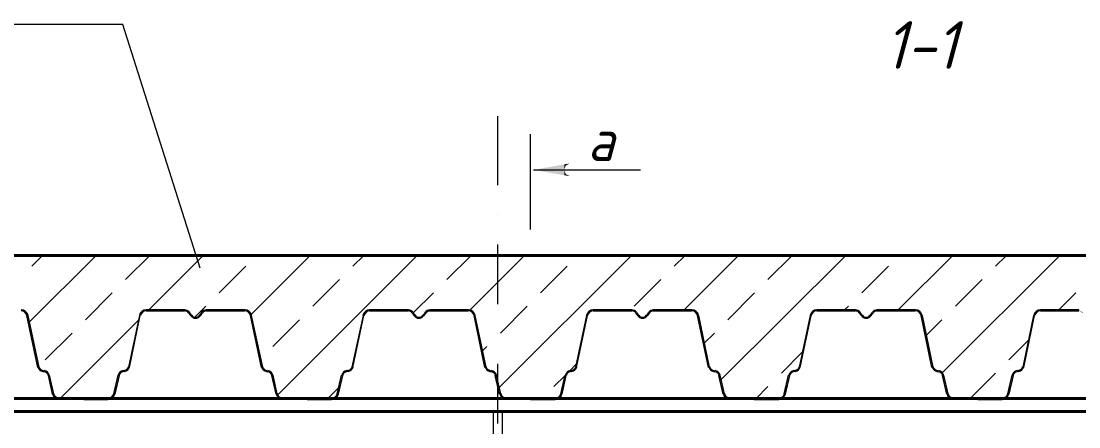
# Model space of a CAD drawing. Header units: millimetres. Extents: x 504091 to 2165846, y 135022 to 442887.
# Drawn here: x 891262 to 895695, y 272294 to 273996 of the extents above; entities that cross this region are included whole.
import ezdxf

# ---------------------------------------------------------------- set-up
doc = ezdxf.new("R2010")
doc.units = ezdxf.units.MM
for name, color, linetype in [('PDF _Геометрия', 7, 'Continuous'), ('PDF _Сплошная заливка', 7, 'Continuous'), ('PDF _Текст', 7, 'Continuous')]:
    doc.layers.add(name, color=color, linetype=linetype)
doc.styles.add('GOST 2.304_new', font='isocpeur.ttf', dxfattribs={"width": 0.9, "oblique": 15})

msp = doc.modelspace()

# ---------------------------------------------------------------- linework, layer by layer
at = {"layer": 'PDF _Геометрия', "lineweight": 5}
msp.add_lwpolyline([(891687.6805, 273982.3166), (889409.8962, 273982.3166)], dxfattribs=at)
at = {"layer": 'PDF _Геометрия', "lineweight": 9}
for points in [[(892012.4737, 272959.2708), (891687.6805, 273982.3165)], [(893259.8066, 273308.3971), (893259.8066, 273597.2197)], [(893397.3412, 273122.1964), (893397.3412, 273522.1047)], [(893410.0367, 273371.8746), (893858.6111, 273371.8746)], [(893259.8066, 273183.558), (893259.8066, 273183.558)], [(893259.8066, 272809.0407), (893259.8066, 273058.7189)], [(891295.178, 272732.8677), (891576.5949, 273013.2267)], [(891306.8155, 272967.7345), (891351.2498, 273013.2267)], [(891699.3181, 272911.6627), (891800.8821, 273013.2267)], [(891796.6502, 272784.7077), (892025.1692, 273013.2267)], [(892225.1234, 272764.6065), (892473.7436, 273013.2267)], [(892336.209, 272427.1178), (892922.3179, 273013.2267)], [(892652.5385, 272967.7345), (892698.0307, 273013.2267)], [(893046.099, 272911.6627), (893147.663, 273013.2267)], [(893142.3733, 272783.6497), (893371.9502, 273013.2267)], [(893265.0964, 272458.8565), (893820.5246, 273013.2267)], [(893999.3195, 272967.7345), (894044.8117, 273013.2267)], [(894040.5799, 272784.7077), (894269.0989, 273013.2267)], [(894195.0418, 272490.5953), (894718.7312, 273013.2267)], [(894391.8221, 272911.6627), (894493.3861, 273013.2267)], [(894937.7286, 272784.7077), (895167.3055, 273013.2267)], [(895122.8713, 272520.2181), (895615.8799, 273013.2267)], [(895346.1005, 272967.7345), (895391.5927, 273013.2267)], [(892091.8206, 272855.5909), (892203.9642, 272967.7345)], [(893438.6016, 272855.5909), (893550.7452, 272967.7345)], [(894785.3826, 272855.5909), (894897.5261, 272967.7345)], [(892484.3232, 272799.5191), (892596.4667, 272911.6627)], [(893831.1041, 272799.5191), (893943.2477, 272911.6627)], [(895177.8851, 272799.5191), (895290.0287, 272911.6627)], [(891531.1027, 272743.4473), (891643.2463, 272855.5909)], [(892905.3906, 272772.0122), (892990.0273, 272855.5909)], [(894223.6067, 272743.4473), (894335.7503, 272855.5909)], [(895611.648, 272784.7077), (895682.5312, 272855.5909)], [(891785.0127, 272780.4759), (891946.8803, 272780.4759), (891946.8803, 272784.7077), (891785.0127, 272784.7077)], [(891965.9236, 272774.1281), (891975.4452, 272761.4326)], [(891990.2566, 272754.0269), (892035.7488, 272799.5191)], [(892017.7635, 272774.1281), (892008.2419, 272761.4326)], [(892198.6744, 272784.7077), (892036.8068, 272784.7077), (892036.8068, 272780.4759), (892198.6744, 272780.4759)], [(892722.3638, 272780.4759), (892884.2314, 272780.4759), (892884.2314, 272784.7077), (892722.3638, 272784.7077)], [(892903.2747, 272774.1281), (892912.7963, 272761.4326)], [(892955.1146, 272774.1281), (892945.593, 272761.4326)], [(893136.0255, 272784.7077), (892974.1579, 272784.7077), (892974.1579, 272780.4759), (893136.0255, 272780.4759)], [(893270.3862, 272687.3755), (893382.5298, 272799.5191)], [(893659.7149, 272780.4759), (893821.5825, 272780.4759), (893821.5825, 272784.7077), (893659.7149, 272784.7077)], [(893840.6258, 272774.1281), (893850.1474, 272761.4326)], [(893891.4078, 272774.1281), (893882.9441, 272761.4326)], [(894072.3186, 272784.7077), (893911.509, 272784.7077), (893911.509, 272780.4759), (894072.3186, 272780.4759)], [(894597.066, 272780.4759), (894758.9336, 272780.4759), (894758.9336, 272784.7077), (894597.066, 272784.7077)], [(894713.4414, 272784.7077), (894729.3108, 272799.5191)], [(894777.9769, 272774.1281), (894787.4985, 272761.4326)], [(894828.7589, 272774.1281), (894819.2372, 272761.4326)], [(895009.6697, 272784.7077), (894848.8601, 272784.7077), (894848.8601, 272780.4759), (895009.6697, 272780.4759)], [(895534.4171, 272780.4759), (895695.2267, 272780.4759), (895695.2267, 272784.7077), (895534.4171, 272784.7077)], [(891289.8882, 272761.4326), (891335.3804, 272544.5512), (891331.1486, 272543.4932), (891285.6564, 272760.3747)], [(891425.3069, 272413.3643), (891753.2739, 272741.3314)], [(891757.5058, 272761.4326), (891712.0136, 272544.5512), (891715.1874, 272543.4932), (891760.6797, 272760.3747)], [(891962.7497, 272772.0122), (891972.2713, 272759.3167)], [(892020.9374, 272772.0122), (892011.4158, 272759.3167)], [(892226.1813, 272761.4326), (892272.7315, 272544.5512), (892268.4997, 272543.4932), (892223.0075, 272760.3747)], [(892316.1078, 272631.3037), (892428.2514, 272743.4473)], [(892694.8569, 272761.4326), (892648.3067, 272544.5512), (892652.5385, 272543.4932), (892698.0307, 272760.3747)], [(892900.1008, 272772.0122), (892909.6224, 272759.3167)], [(892958.2885, 272772.0122), (892948.7669, 272759.3167)], [(893163.5324, 272761.4326), (893209.0246, 272544.5512), (893205.8508, 272543.4932), (893160.3585, 272760.3747)], [(893631.15, 272761.4326), (893585.6578, 272544.5512), (893589.8896, 272543.4932), (893635.3818, 272760.3747)], [(893837.4519, 272772.0122), (893846.9735, 272759.3167)], [(893895.6396, 272772.0122), (893886.118, 272759.3167)], [(894100.8835, 272761.4326), (894146.3757, 272544.5512), (894143.2018, 272543.4932), (894096.6517, 272760.3747)], [(894568.5011, 272761.4326), (894523.0089, 272544.5512), (894527.2407, 272543.4932), (894572.7329, 272760.3747)], [(894774.803, 272772.0122), (894784.3246, 272759.3167)], [(894831.9327, 272772.0122), (894822.4111, 272759.3167)], [(895038.2346, 272761.4326), (895083.7268, 272544.5512), (895079.495, 272543.4932), (895034.0028, 272760.3747)], [(895056.2199, 272677.8539), (895121.8133, 272743.4473)], [(895505.8522, 272761.4326), (895460.36, 272544.5512), (895464.5918, 272543.4932), (895510.084, 272760.3747)], [(891362.8873, 272575.232), (891475.0309, 272687.3755)], [(894125.2166, 272645.0572), (894167.5349, 272687.3755)], [(893259.8066, 272684.2017), (893259.8066, 272684.2017)], [(895402.1723, 272575.232), (895483.6351, 272656.6947)], [(893195.2712, 272612.2605), (893214.3144, 272631.3037)], [(894448.9518, 272519.1602), (894535.7044, 272606.9707)], [(893259.8066, 272308.6265), (893259.8066, 272558.3046)], [(893560.2668, 272527.6238), (893588.8317, 272557.2467)], [(891352.3077, 272529.7397), (891358.6555, 272528.6818)], [(891352.3077, 272525.5079), (891357.5975, 272524.45)], [(891694.0283, 272529.7397), (891688.7385, 272528.6818)], [(891695.0862, 272525.5079), (891688.7385, 272524.45)], [(892289.6588, 272529.7397), (892296.0066, 272528.6818)], [(892289.6588, 272525.5079), (892294.9486, 272524.45)], [(892631.3794, 272529.7397), (892625.0316, 272528.6818)], [(892631.3794, 272525.5079), (892626.0896, 272524.45)], [(893225.952, 272525.5079), (893232.2997, 272524.45)], [(893227.0099, 272529.7397), (893232.2997, 272528.6818)], [(893494.6734, 272463.0884), (893542.2815, 272509.6385)], [(893568.7305, 272529.7397), (893562.3827, 272528.6818)], [(893568.7305, 272525.5079), (893563.4407, 272524.45)], [(894163.3031, 272525.5079), (894169.6508, 272524.45)], [(894164.361, 272529.7397), (894169.6508, 272528.6818)], [(894506.0816, 272529.7397), (894499.7338, 272528.6818)], [(894506.0816, 272525.5079), (894499.7338, 272524.45)], [(895100.6542, 272525.5079), (895107.0019, 272524.45)], [(895101.7121, 272529.7397), (895107.0019, 272528.6818)], [(895240.3047, 272413.3643), (895346.1005, 272519.1602)], [(895443.4327, 272529.7397), (895437.0849, 272528.6818)], [(895443.4327, 272525.5079), (895437.0849, 272524.45)], [(892547.8007, 272413.3643), (892593.2929, 272458.8565)], [(894343.156, 272413.3643), (894391.8221, 272463.0884)]]:
    msp.add_lwpolyline(points, dxfattribs=at)
at = {"layer": 'PDF _Геометрия', "lineweight": 40}
for points in [[(899957.7409, 272413.3643), (899957.7409, 273013.2267), (887814.495, 273013.2267), (895886.7172, 273013.2267)], [(888432.3427, 272413.3643), (898219.5153, 272413.3643)], [(898146.5162, 272358.3505), (888432.3427, 272358.3505)]]:
    msp.add_lwpolyline(points, dxfattribs=at)
at = {"layer": 'PDF _Геометрия', "lineweight": 13}
for points in [[(891973.6847, 272759.5513, 0.239324984), (891992.9015, 272749.7951, 0.239324984), (892012.1183, 272759.5516)], [(891977.1008, 272762.0484, 0.239306549), (891992.9015, 272754.0269, 0.239306549), (892008.7021, 272762.0484)], [(892909.9778, 272759.5513, 0.239324984), (892929.1946, 272749.7951, 0.239324984), (892948.4114, 272759.5516)], [(892913.3939, 272762.0484, 0.239306549), (892929.1946, 272754.0269, 0.239306549), (892944.9953, 272762.0484)], [(893847.3289, 272759.5513, 0.239324984), (893866.5457, 272749.7951, 0.239324984), (893885.7625, 272759.5516)], [(893850.745, 272762.0484, 0.239306549), (893866.5457, 272754.0269, 0.239306549), (893882.3463, 272762.0484)], [(894784.68, 272759.5513, 0.239341651), (894803.8968, 272749.7951, 0.239341651), (894823.1136, 272759.5516)], [(894788.0967, 272762.0484, 0.23932682), (894803.8968, 272754.0269, 0.239286279), (894819.6974, 272762.0484)]]:
    msp.add_lwpolyline(points, format="xyb", dxfattribs=at)
at = {"layer": 'PDF _Геометрия', "lineweight": 9}
for points in [[(891393.5681, 272431.3496), (891375.5828, 272509.6385), (891378.7567, 272510.6965), (891396.742, 272432.4076)], [(891649.594, 272432.4076), (891667.5793, 272510.6965), (891671.8112, 272509.6385), (891653.8259, 272431.3496)], [(892330.9192, 272431.3496), (892312.9339, 272509.6385), (892316.1078, 272510.6965), (892334.0931, 272432.4076)], [(892586.9451, 272432.4076), (892604.9304, 272510.6965), (892608.1043, 272509.6385), (892590.119, 272431.3496)], [(893267.2123, 272431.3496), (893249.227, 272509.6385), (893253.4589, 272510.6965), (893271.4442, 272432.4076)], [(893524.2962, 272432.4076), (893542.2815, 272510.6965), (893545.4554, 272509.6385), (893527.4701, 272431.3496)], [(894204.5634, 272431.3496), (894186.5781, 272509.6385), (894190.81, 272510.6965), (894208.7953, 272432.4076)], [(894460.5894, 272432.4076), (894478.5746, 272510.6965), (894482.8065, 272509.6385), (894464.8212, 272431.3496)], [(895141.9145, 272431.3496), (895123.9292, 272509.6385), (895128.1611, 272510.6965), (895146.1464, 272432.4076)], [(895397.9404, 272432.4076), (895415.9257, 272510.6965), (895420.1576, 272509.6385), (895402.1723, 272431.3496)], [(891421.075, 272413.3643), (891523.697, 272413.3643), (891523.697, 272409.1325), (891421.075, 272409.1325)], [(891625.261, 272413.3643), (891523.697, 272413.3643), (891523.697, 272409.1325), (891625.261, 272409.1325)], [(892358.4261, 272413.3643), (892459.9901, 272413.3643), (892459.9901, 272409.1325), (892358.4261, 272409.1325)], [(892562.6121, 272413.3643), (892459.9901, 272413.3643), (892459.9901, 272409.1325), (892562.6121, 272409.1325)], [(893295.7772, 272413.3643), (893397.3412, 272413.3643), (893397.3412, 272409.1325), (893295.7772, 272409.1325)], [(893499.9632, 272413.3643), (893397.3412, 272413.3643), (893397.3412, 272409.1325), (893499.9632, 272409.1325)], [(894233.1283, 272413.3643), (894334.6923, 272413.3643), (894334.6923, 272409.1325), (894233.1283, 272409.1325)], [(894437.3143, 272413.3643), (894334.6923, 272413.3643), (894334.6923, 272409.1325), (894437.3143, 272409.1325)], [(895170.4794, 272413.3643), (895272.0434, 272413.3643), (895272.0434, 272409.1325), (895170.4794, 272409.1325)], [(895373.6074, 272413.3643), (895272.0434, 272413.3643), (895272.0434, 272409.1325), (895373.6074, 272409.1325)], [(893279.9078, 272354.1187), (893239.7054, 272354.1187), (893239.7054, 271244.3204), (893279.9078, 271244.3204)]]:
    msp.add_lwpolyline(points, close=True, dxfattribs=at)
at = {"layer": 'PDF _Геометрия', "lineweight": 0}
for points in [[(891375.5828, 272509.6385), (891375.5828, 272509.6385), (891375.5828, 272509.6385)], [(892312.9339, 272509.6385), (892312.9339, 272509.6385), (892312.9339, 272509.6385)], [(893249.227, 272509.6385), (893249.227, 272509.6385), (893249.227, 272509.6385)], [(894186.5781, 272509.6385), (894186.5781, 272509.6385), (894186.5781, 272509.6385)], [(895123.9292, 272509.6385), (895123.9292, 272509.6385), (895123.9292, 272509.6385)]]:
    msp.add_lwpolyline(points, close=True, dxfattribs=at)
at = {"layer": 'PDF _Геометрия', "lineweight": 0, "const_width": 4.2318}
for points in [[(891421.075, 272411.2484), (891523.697, 272411.2484), (891625.261, 272411.2484)], [(892358.4261, 272411.2484), (892459.9901, 272411.2484), (892562.6121, 272411.2484)], [(893295.7772, 272411.2484), (893397.3412, 272411.2484), (893499.9632, 272411.2484)], [(894233.1283, 272411.2484), (894334.6923, 272411.2484), (894437.3143, 272411.2484)], [(895170.4794, 272411.2484), (895272.0434, 272411.2484), (895373.6074, 272411.2484)]]:
    msp.add_lwpolyline(points, dxfattribs=at)
at = {"layer": 'PDF _Геометрия', "lineweight": 13}
for centre, radius, start, end in [((891261.8522, 272755.6133), 24.8622, 11.9058745, 90.0008375), ((891261.8526, 272755.6141), 29.0935, 11.9024281, 90.0011349), ((891785.5418, 272755.6133), 29.0944, 90.0002531, 168.0961839), ((891785.542, 272755.6128), 24.8631, 90.0007868, 168.0925012), ((891947.4099, 272760.9056), 23.8024, 36.1644339, 90.0010678), ((891947.4097, 272760.9038), 19.5721, 36.1682996, 90.0009375), ((892037.3353, 272760.9053), 23.8024, 89.9989322, 143.8355661), ((892037.3354, 272760.9038), 19.5721, 89.9990625, 143.8317004), ((892199.2033, 272755.6133), 24.8622, 11.9058745, 90.0008375), ((892199.2036, 272755.6141), 29.0935, 11.9024281, 90.0011349), ((892722.8929, 272755.6133), 29.0944, 90.0002531, 168.0961839), ((892722.8931, 272755.6128), 24.8631, 90.0007868, 168.0925012), ((892884.7609, 272760.9056), 23.8024, 36.1644339, 90.0010678), ((892884.7608, 272760.9038), 19.5721, 36.1682996, 90.0009375), ((892974.6864, 272760.9053), 23.8024, 89.9989322, 143.8355661), ((892974.6865, 272760.9038), 19.5721, 89.9990625, 143.8317004), ((893136.5544, 272755.6133), 24.8622, 11.9058745, 90.0008375), ((893136.5547, 272755.6141), 29.0935, 11.9024281, 90.0011349), ((893660.244, 272755.6133), 29.0944, 90.0002531, 168.0961839), ((893660.2442, 272755.6128), 24.8631, 90.0007868, 168.0925012), ((893822.112, 272760.9056), 23.8024, 36.1644339, 90.0010678), ((893822.1119, 272760.9038), 19.5721, 36.1682996, 90.0009375), ((893912.0375, 272760.9053), 23.8024, 89.9989322, 143.8355661), ((893912.0376, 272760.9038), 19.5721, 89.9990625, 143.8317004), ((894072.8476, 272755.6133), 24.8622, 11.9058745, 90.0008375), ((894072.8479, 272755.6141), 29.0935, 11.9024281, 90.0011349), ((894597.5938, 272755.6162), 29.0915, 89.9977097, 168.1008108), ((894597.5953, 272755.6128), 24.8631, 90.0007868, 168.0925012), ((894759.4632, 272760.9053), 19.5706, 36.1661026, 90.0031345), ((894759.4639, 272760.9071), 23.8009, 36.1626274, 90.0028743), ((894849.3879, 272760.9068), 23.8009, 89.9971257, 143.8373726), ((894849.3895, 272760.9023), 19.5736, 90.0012595, 143.8295034), ((895010.1985, 272755.6125), 24.8631, 11.9074988, 89.9992132), ((895010.1994, 272755.6152), 29.0924, 11.9005773, 90.0009022), ((895534.9449, 272755.6162), 29.0915, 89.9977097, 168.1008108), ((895534.9464, 272755.6128), 24.8631, 90.0007868, 168.0925012), ((891354.9541, 272550.3713), 23.8061, 192.9998761, 263.7410817), ((891354.9527, 272550.3703), 19.5721, 192.9966334, 263.7376209), ((891356.0117, 272505.9371), 19.5706, 13.0544098, 83.7452056), ((891356.0103, 272505.9356), 23.8046, 13.046182, 83.736819), ((891691.3841, 272505.9356), 23.8047, 96.2634317, 166.9535673), ((891691.3827, 272505.937), 19.5706, 96.2547944, 166.9455902), ((891692.4414, 272550.3698), 19.5721, 276.2623791, 347.0033666), ((891692.4403, 272550.3715), 23.8059, 276.2586693, 347.0003729), ((892292.3052, 272550.3713), 23.8061, 192.9998761, 263.7410818), ((892292.3038, 272550.3703), 19.5721, 192.9966334, 263.7376209), ((892293.3628, 272505.9371), 19.5706, 13.0544098, 83.7452056), ((892293.3614, 272505.9356), 23.8046, 13.046182, 83.736819), ((892628.7352, 272505.9356), 23.8047, 96.2634317, 166.9535673), ((892628.7337, 272505.937), 19.5706, 96.2547944, 166.9455902), ((892629.7925, 272550.3698), 19.5721, 276.2623791, 347.0033666), ((892629.7914, 272550.3715), 23.8059, 276.2586693, 347.0003729), ((893229.6563, 272550.3713), 23.8061, 192.9998761, 263.7410817), ((893229.6549, 272550.3703), 19.5721, 192.9966334, 263.7376209), ((893230.7139, 272505.9371), 19.5706, 13.0544098, 83.7452056), ((893230.7125, 272505.9356), 23.8046, 13.046182, 83.736819), ((893566.0863, 272505.9356), 23.8047, 96.2634317, 166.9535673), ((893566.0848, 272505.937), 19.5706, 96.2547944, 166.9455902), ((893567.1436, 272550.3698), 19.5721, 276.2623791, 347.0033666), ((893567.1425, 272550.3715), 23.8059, 276.2586693, 347.0003729), ((894167.0074, 272550.3713), 23.8061, 192.9998761, 263.7410817), ((894167.006, 272550.3703), 19.5721, 192.9966334, 263.7376209), ((894168.065, 272505.9371), 19.5706, 13.0544098, 83.7452056), ((894168.0636, 272505.9356), 23.8046, 13.046182, 83.736819), ((894503.4374, 272505.9356), 23.8047, 96.2634317, 166.9535673), ((894503.4359, 272505.937), 19.5706, 96.2547944, 166.9455902), ((894504.4947, 272550.3698), 19.5721, 276.2623791, 347.0033667), ((894504.4936, 272550.3715), 23.8059, 276.2586693, 347.0003729), ((895104.3575, 272550.3702), 23.8049, 192.9978867, 263.7430711), ((895104.3576, 272550.3715), 19.5734, 192.9995679, 263.7382408), ((895105.4161, 272505.9371), 19.5706, 13.0544098, 83.7452056), ((895105.4151, 272505.9367), 23.8034, 13.0441919, 83.7388092), ((895439.7306, 272505.9356), 23.8047, 96.2634317, 166.9535673), ((895439.7295, 272505.9359), 19.5718, 96.2572147, 166.9431699), ((895440.7865, 272550.3722), 19.5745, 276.2641789, 346.9980124), ((895440.7877, 272550.3704), 23.8048, 276.2566799, 347.0023622), ((891421.6031, 272439.2826), 29.0925, 194.0927416, 270.0018953), ((891421.6036, 272439.2839), 24.8615, 194.1771102, 270.0005337), ((891625.7902, 272439.2838), 24.8615, 269.9994663, 345.8228898), ((891625.7902, 272439.2839), 29.0934, 269.9995021, 345.905861), ((892358.9542, 272439.2826), 29.0925, 194.0927416, 270.0018953), ((892358.9547, 272439.2839), 24.8615, 194.1771102, 270.0005337), ((892563.1413, 272439.2838), 24.8615, 269.9994663, 345.8228898), ((892563.1413, 272439.2839), 29.0934, 269.9995021, 345.905861), ((893296.3053, 272439.2826), 29.0925, 194.0927416, 270.0018953), ((893296.3058, 272439.2839), 24.8615, 194.1771102, 270.0005337), ((893500.4924, 272439.2838), 24.8615, 269.9994663, 345.8228898), ((893500.4924, 272439.2839), 29.0934, 269.9995021, 345.905861), ((894233.6564, 272439.2826), 29.0925, 194.0927416, 270.0018953), ((894233.6568, 272439.2839), 24.8615, 194.1771102, 270.0005337), ((894437.8435, 272439.2838), 24.8615, 269.9994663, 345.8228898), ((894437.8435, 272439.2839), 29.0934, 269.9995021, 345.905861), ((895171.0075, 272439.2826), 29.0925, 194.0927416, 270.0018953), ((895171.0079, 272439.2839), 24.8615, 194.1771102, 270.0005337), ((895374.1366, 272439.2838), 24.8615, 269.9994663, 345.8228898), ((895374.1366, 272439.2839), 29.0934, 269.9995021, 345.905861)]:
    msp.add_arc(centre, radius, start, end, dxfattribs=at)
at = {"layer": 'PDF _Сплошная заливка', "lineweight": 20, "transparency": 33554559}
for points in [[(893538.0497, 273349.6575), (893410.0367, 273371.8746), (893538.0497, 273395.1497)], [(893538.0497, 273395.1497), (893544.3974, 273389.8599), (893544.3974, 273396.2076)], [(893538.0497, 273371.8746), (893538.0497, 273395.1497), (893544.3974, 273389.8599)], [(893544.3974, 273389.8599), (893544.3974, 273396.2076), (893560.2668, 273398.3235)], [(893538.0497, 273349.6575), (893538.0497, 273371.8746), (893544.3974, 273348.5995)], [(893538.0497, 273371.8746), (893544.3974, 273348.5995), (893544.3974, 273354.9473)], [(893544.3974, 273348.5995), (893544.3974, 273354.9473), (893560.2668, 273346.4836)], [(891261.3233, 272780.4759), (891261.3233, 272784.7077), (891277.1927, 272775.1861)], [(891261.3233, 272784.7077), (891277.1927, 272775.1861), (891277.1927, 272778.36)], [(891277.1927, 272775.1861), (891277.1927, 272778.36), (891279.3086, 272770.9542)], [(891277.1927, 272778.36), (891279.3086, 272770.9542), (891279.3086, 272778.36)], [(891279.3086, 272770.9542), (891279.3086, 272778.36), (891285.6564, 272760.3747)], [(891279.3086, 272778.36), (891285.6564, 272760.3747), (891285.6564, 272767.7804)], [(891760.6797, 272767.7804), (891767.0274, 272778.36), (891767.0274, 272770.9542)], [(891767.0274, 272778.36), (891767.0274, 272770.9542), (891770.2013, 272775.1861)], [(891767.0274, 272778.36), (891770.2013, 272778.36), (891770.2013, 272775.1861)], [(891770.2013, 272778.36), (891785.0127, 272784.7077), (891785.0127, 272780.4759)], [(891770.2013, 272778.36), (891770.2013, 272775.1861), (891785.0127, 272780.4759)], [(891785.0127, 272784.7077), (891785.0127, 272780.4759), (891946.8803, 272780.4759)], [(891946.8803, 272780.4759), (891785.0127, 272784.7077), (891946.8803, 272784.7077)], [(891946.8803, 272780.4759), (891962.7497, 272775.1861), (891962.7497, 272772.0122)], [(891962.7497, 272775.1861), (891962.7497, 272772.0122), (891965.9236, 272767.7804)], [(891962.7497, 272775.1861), (891965.9236, 272774.1281), (891965.9236, 272767.7804)], [(891965.9236, 272774.1281), (891965.9236, 272767.7804), (891972.2713, 272759.3167)], [(891965.9236, 272774.1281), (891972.2713, 272765.6645), (891972.2713, 272759.3167)], [(892011.4158, 272765.6645), (892017.7635, 272774.1281), (892017.7635, 272767.7804)], [(892017.7635, 272774.1281), (892020.9374, 272776.244), (892020.9374, 272772.0122)], [(892017.7635, 272774.1281), (892017.7635, 272767.7804), (892020.9374, 272772.0122)], [(892020.9374, 272776.244), (892020.9374, 272772.0122), (892036.8068, 272784.7077)], [(892036.8068, 272780.4759), (892036.8068, 272784.7077), (892198.6744, 272780.4759)], [(892036.8068, 272784.7077), (892198.6744, 272780.4759), (892198.6744, 272784.7077)], [(892198.6744, 272780.4759), (892198.6744, 272784.7077), (892214.5438, 272775.1861)], [(892198.6744, 272784.7077), (892214.5438, 272775.1861), (892214.5438, 272778.36)], [(892214.5438, 272775.1861), (892214.5438, 272778.36), (892216.6597, 272770.9542)], [(892214.5438, 272778.36), (892216.6597, 272770.9542), (892216.6597, 272778.36)], [(892216.6597, 272770.9542), (892216.6597, 272778.36), (892223.0075, 272760.3747)], [(892216.6597, 272778.36), (892223.0075, 272760.3747), (892223.0075, 272767.7804)], [(892698.0307, 272767.7804), (892704.3785, 272778.36), (892704.3785, 272770.9542)], [(892704.3785, 272778.36), (892704.3785, 272770.9542), (892706.4944, 272775.1861)], [(892704.3785, 272778.36), (892706.4944, 272778.36), (892706.4944, 272775.1861)], [(892706.4944, 272778.36), (892722.3638, 272784.7077), (892722.3638, 272780.4759)], [(892706.4944, 272778.36), (892706.4944, 272775.1861), (892722.3638, 272780.4759)], [(892722.3638, 272784.7077), (892722.3638, 272780.4759), (892884.2314, 272780.4759)], [(892884.2314, 272780.4759), (892722.3638, 272784.7077), (892884.2314, 272784.7077)], [(892884.2314, 272780.4759), (892900.1008, 272775.1861), (892900.1008, 272772.0122)], [(892900.1008, 272775.1861), (892900.1008, 272772.0122), (892903.2747, 272767.7804)], [(892900.1008, 272775.1861), (892903.2747, 272774.1281), (892903.2747, 272767.7804)], [(892903.2747, 272774.1281), (892903.2747, 272767.7804), (892909.6224, 272759.3167)], [(892903.2747, 272774.1281), (892909.6224, 272765.6645), (892909.6224, 272759.3167)], [(892948.7669, 272765.6645), (892955.1146, 272774.1281), (892955.1146, 272767.7804)], [(892955.1146, 272774.1281), (892958.2885, 272776.244), (892958.2885, 272772.0122)], [(892955.1146, 272774.1281), (892955.1146, 272767.7804), (892958.2885, 272772.0122)], [(892958.2885, 272776.244), (892958.2885, 272772.0122), (892974.1579, 272784.7077)], [(892974.1579, 272780.4759), (892974.1579, 272784.7077), (893136.0255, 272780.4759)], [(892974.1579, 272784.7077), (893136.0255, 272780.4759), (893136.0255, 272784.7077)], [(893136.0255, 272780.4759), (893136.0255, 272784.7077), (893150.8369, 272775.1861)], [(893136.0255, 272784.7077), (893150.8369, 272775.1861), (893150.8369, 272778.36)], [(893150.8369, 272775.1861), (893150.8369, 272778.36), (893154.0108, 272770.9542)], [(893150.8369, 272778.36), (893154.0108, 272770.9542), (893154.0108, 272778.36)], [(893154.0108, 272770.9542), (893154.0108, 272778.36), (893160.3585, 272760.3747)], [(893154.0108, 272778.36), (893160.3585, 272760.3747), (893160.3585, 272767.7804)], [(893635.3818, 272767.7804), (893641.7296, 272778.36), (893641.7296, 272770.9542)], [(893641.7296, 272778.36), (893641.7296, 272770.9542), (893643.8455, 272775.1861)], [(893641.7296, 272778.36), (893643.8455, 272778.36), (893643.8455, 272775.1861)], [(893643.8455, 272778.36), (893659.7149, 272784.7077), (893659.7149, 272780.4759)], [(893643.8455, 272778.36), (893643.8455, 272775.1861), (893659.7149, 272780.4759)], [(893659.7149, 272784.7077), (893659.7149, 272780.4759), (893821.5825, 272780.4759)], [(893821.5825, 272780.4759), (893659.7149, 272784.7077), (893821.5825, 272784.7077)], [(893821.5825, 272780.4759), (893837.4519, 272775.1861), (893837.4519, 272772.0122)], [(893837.4519, 272775.1861), (893837.4519, 272772.0122), (893840.6258, 272767.7804)], [(893837.4519, 272775.1861), (893840.6258, 272774.1281), (893840.6258, 272767.7804)], [(893840.6258, 272774.1281), (893840.6258, 272767.7804), (893846.9735, 272759.3167)], [(893840.6258, 272774.1281), (893846.9735, 272765.6645), (893846.9735, 272759.3167)], [(893886.118, 272765.6645), (893891.4078, 272774.1281), (893891.4078, 272767.7804)], [(893891.4078, 272774.1281), (893895.6396, 272776.244), (893895.6396, 272772.0122)], [(893891.4078, 272774.1281), (893891.4078, 272767.7804), (893895.6396, 272772.0122)], [(893895.6396, 272776.244), (893895.6396, 272772.0122), (893911.509, 272784.7077)], [(893911.509, 272780.4759), (893911.509, 272784.7077), (894072.3186, 272780.4759)], [(893911.509, 272784.7077), (894072.3186, 272780.4759), (894072.3186, 272784.7077)], [(894072.3186, 272780.4759), (894072.3186, 272784.7077), (894088.188, 272775.1861)], [(894072.3186, 272784.7077), (894088.188, 272775.1861), (894088.188, 272778.36)], [(894088.188, 272775.1861), (894088.188, 272778.36), (894091.3619, 272770.9542)], [(894088.188, 272778.36), (894091.3619, 272770.9542), (894091.3619, 272778.36)], [(894091.3619, 272770.9542), (894091.3619, 272778.36), (894096.6517, 272760.3747)], [(894091.3619, 272778.36), (894096.6517, 272760.3747), (894096.6517, 272767.7804)], [(894572.7329, 272767.7804), (894579.0807, 272778.36), (894579.0807, 272770.9542)], [(894579.0807, 272778.36), (894579.0807, 272770.9542), (894581.1966, 272775.1861)], [(894579.0807, 272778.36), (894581.1966, 272778.36), (894581.1966, 272775.1861)], [(894581.1966, 272778.36), (894597.066, 272784.7077), (894597.066, 272780.4759)], [(894581.1966, 272778.36), (894581.1966, 272775.1861), (894597.066, 272780.4759)], [(894597.066, 272784.7077), (894597.066, 272780.4759), (894758.9336, 272780.4759)], [(894758.9336, 272780.4759), (894597.066, 272784.7077), (894758.9336, 272784.7077)], [(894758.9336, 272780.4759), (894774.803, 272775.1861), (894774.803, 272772.0122)], [(894774.803, 272775.1861), (894774.803, 272772.0122), (894777.9769, 272767.7804)], [(894774.803, 272775.1861), (894777.9769, 272774.1281), (894777.9769, 272767.7804)], [(894777.9769, 272774.1281), (894777.9769, 272767.7804), (894784.3246, 272759.3167)], [(894777.9769, 272774.1281), (894784.3246, 272765.6645), (894784.3246, 272759.3167)], [(894822.4111, 272765.6645), (894828.7589, 272774.1281), (894828.7589, 272767.7804)], [(894828.7589, 272774.1281), (894831.9327, 272776.244), (894831.9327, 272772.0122)], [(894828.7589, 272774.1281), (894828.7589, 272767.7804), (894831.9327, 272772.0122)], [(894831.9327, 272776.244), (894831.9327, 272772.0122), (894848.8601, 272784.7077)], [(894848.8601, 272780.4759), (894848.8601, 272784.7077), (895009.6697, 272780.4759)], [(894848.8601, 272784.7077), (895009.6697, 272780.4759), (895009.6697, 272784.7077)], [(895009.6697, 272780.4759), (895009.6697, 272784.7077), (895025.5391, 272775.1861)], [(895009.6697, 272784.7077), (895025.5391, 272775.1861), (895025.5391, 272778.36)], [(895025.5391, 272775.1861), (895025.5391, 272778.36), (895027.655, 272770.9542)], [(895025.5391, 272778.36), (895027.655, 272770.9542), (895027.655, 272778.36)], [(895027.655, 272770.9542), (895027.655, 272778.36), (895034.0028, 272760.3747)], [(895027.655, 272778.36), (895034.0028, 272760.3747), (895034.0028, 272767.7804)], [(895510.084, 272767.7804), (895516.4318, 272778.36), (895516.4318, 272770.9542)], [(895516.4318, 272778.36), (895516.4318, 272770.9542), (895518.5477, 272775.1861)], [(895516.4318, 272778.36), (895518.5477, 272778.36), (895518.5477, 272775.1861)], [(895518.5477, 272778.36), (895534.4171, 272784.7077), (895534.4171, 272780.4759)], [(895518.5477, 272778.36), (895518.5477, 272775.1861), (895534.4171, 272780.4759)], [(895534.4171, 272784.7077), (895534.4171, 272780.4759), (895695.2267, 272780.4759)], [(895695.2267, 272780.4759), (895534.4171, 272784.7077), (895695.2267, 272784.7077)], [(895695.2267, 272780.4759), (895712.1541, 272775.1861), (895712.1541, 272772.0122)], [(891285.6564, 272760.3747), (891285.6564, 272767.7804), (891289.8882, 272742.3894)], [(891285.6564, 272767.7804), (891289.8882, 272742.3894), (891289.8882, 272761.4326)], [(891289.8882, 272742.3894), (891289.8882, 272761.4326), (891331.1486, 272543.4932)], [(891289.8882, 272761.4326), (891331.1486, 272543.4932), (891331.1486, 272563.5944)], [(891715.1874, 272563.5944), (891757.5058, 272761.4326), (891757.5058, 272742.3894)], [(891715.1874, 272563.5944), (891715.1874, 272543.4932), (891757.5058, 272742.3894)], [(891757.5058, 272761.4326), (891760.6797, 272767.7804), (891760.6797, 272760.3747)], [(891757.5058, 272761.4326), (891757.5058, 272742.3894), (891760.6797, 272760.3747)], [(891760.6797, 272767.7804), (891760.6797, 272760.3747), (891767.0274, 272770.9542)], [(891972.2713, 272765.6645), (891972.2713, 272759.3167), (891975.4452, 272757.2008)], [(891972.2713, 272765.6645), (891975.4452, 272761.4326), (891975.4452, 272757.2008)], [(891975.4452, 272761.4326), (891975.4452, 272757.2008), (891992.3725, 272749.7951)], [(891975.4452, 272761.4326), (891992.3725, 272752.969), (891992.3725, 272749.7951)], [(891992.3725, 272752.969), (892008.2419, 272761.4326), (892008.2419, 272757.2008)], [(891992.3725, 272752.969), (891992.3725, 272749.7951), (892008.2419, 272757.2008)], [(892008.2419, 272761.4326), (892011.4158, 272765.6645), (892011.4158, 272759.3167)], [(892008.2419, 272761.4326), (892008.2419, 272757.2008), (892011.4158, 272759.3167)], [(892011.4158, 272765.6645), (892011.4158, 272759.3167), (892017.7635, 272767.7804)], [(892223.0075, 272760.3747), (892223.0075, 272767.7804), (892226.1813, 272742.3894)], [(892223.0075, 272767.7804), (892226.1813, 272742.3894), (892226.1813, 272761.4326)], [(892226.1813, 272742.3894), (892226.1813, 272761.4326), (892268.4997, 272543.4932)], [(892226.1813, 272761.4326), (892268.4997, 272543.4932), (892268.4997, 272563.5944)], [(892652.5385, 272563.5944), (892694.8569, 272761.4326), (892694.8569, 272742.3894)], [(892652.5385, 272563.5944), (892652.5385, 272543.4932), (892694.8569, 272742.3894)], [(892694.8569, 272761.4326), (892698.0307, 272767.7804), (892698.0307, 272760.3747)], [(892694.8569, 272761.4326), (892694.8569, 272742.3894), (892698.0307, 272760.3747)], [(892698.0307, 272767.7804), (892698.0307, 272760.3747), (892704.3785, 272770.9542)], [(892909.6224, 272765.6645), (892909.6224, 272759.3167), (892912.7963, 272757.2008)], [(892909.6224, 272765.6645), (892912.7963, 272761.4326), (892912.7963, 272757.2008)], [(892912.7963, 272761.4326), (892912.7963, 272757.2008), (892928.6657, 272749.7951)], [(892912.7963, 272761.4326), (892928.6657, 272752.969), (892928.6657, 272749.7951)], [(892928.6657, 272752.969), (892945.593, 272761.4326), (892945.593, 272757.2008)], [(892928.6657, 272752.969), (892928.6657, 272749.7951), (892945.593, 272757.2008)], [(892945.593, 272761.4326), (892948.7669, 272765.6645), (892948.7669, 272759.3167)], [(892945.593, 272761.4326), (892945.593, 272757.2008), (892948.7669, 272759.3167)], [(892948.7669, 272765.6645), (892948.7669, 272759.3167), (892955.1146, 272767.7804)], [(893160.3585, 272760.3747), (893160.3585, 272767.7804), (893163.5324, 272742.3894)], [(893160.3585, 272767.7804), (893163.5324, 272742.3894), (893163.5324, 272761.4326)], [(893163.5324, 272742.3894), (893163.5324, 272761.4326), (893205.8508, 272543.4932)], [(893163.5324, 272761.4326), (893205.8508, 272543.4932), (893205.8508, 272563.5944)], [(893589.8896, 272563.5944), (893631.15, 272761.4326), (893631.15, 272742.3894)], [(893589.8896, 272563.5944), (893589.8896, 272543.4932), (893631.15, 272742.3894)], [(893631.15, 272761.4326), (893635.3818, 272767.7804), (893635.3818, 272760.3747)], [(893631.15, 272761.4326), (893631.15, 272742.3894), (893635.3818, 272760.3747)], [(893635.3818, 272767.7804), (893635.3818, 272760.3747), (893641.7296, 272770.9542)], [(893846.9735, 272765.6645), (893846.9735, 272759.3167), (893850.1474, 272757.2008)], [(893846.9735, 272765.6645), (893850.1474, 272761.4326), (893850.1474, 272757.2008)], [(893850.1474, 272761.4326), (893850.1474, 272757.2008), (893866.0168, 272749.7951)], [(893850.1474, 272761.4326), (893866.0168, 272752.969), (893866.0168, 272749.7951)], [(893866.0168, 272752.969), (893882.9441, 272761.4326), (893882.9441, 272757.2008)], [(893866.0168, 272752.969), (893866.0168, 272749.7951), (893882.9441, 272757.2008)], [(893882.9441, 272761.4326), (893886.118, 272765.6645), (893886.118, 272759.3167)], [(893882.9441, 272761.4326), (893882.9441, 272757.2008), (893886.118, 272759.3167)], [(893886.118, 272765.6645), (893886.118, 272759.3167), (893891.4078, 272767.7804)], [(894096.6517, 272760.3747), (894096.6517, 272767.7804), (894100.8835, 272742.3894)], [(894096.6517, 272767.7804), (894100.8835, 272742.3894), (894100.8835, 272761.4326)], [(894100.8835, 272742.3894), (894100.8835, 272761.4326), (894143.2018, 272543.4932)], [(894100.8835, 272761.4326), (894143.2018, 272543.4932), (894143.2018, 272563.5944)], [(894527.2407, 272563.5944), (894568.5011, 272761.4326), (894568.5011, 272742.3894)], [(894527.2407, 272563.5944), (894527.2407, 272543.4932), (894568.5011, 272742.3894)], [(894568.5011, 272761.4326), (894572.7329, 272767.7804), (894572.7329, 272760.3747)], [(894568.5011, 272761.4326), (894568.5011, 272742.3894), (894572.7329, 272760.3747)], [(894572.7329, 272767.7804), (894572.7329, 272760.3747), (894579.0807, 272770.9542)], [(894784.3246, 272765.6645), (894784.3246, 272759.3167), (894787.4985, 272757.2008)], [(894784.3246, 272765.6645), (894787.4985, 272761.4326), (894787.4985, 272757.2008)], [(894787.4985, 272761.4326), (894787.4985, 272757.2008), (894803.3679, 272749.7951)], [(894787.4985, 272761.4326), (894803.3679, 272752.969), (894803.3679, 272749.7951)], [(894803.3679, 272752.969), (894819.2372, 272761.4326), (894819.2372, 272757.2008)], [(894803.3679, 272752.969), (894803.3679, 272749.7951), (894819.2372, 272757.2008)], [(894819.2372, 272761.4326), (894822.4111, 272765.6645), (894822.4111, 272759.3167)], [(894819.2372, 272761.4326), (894819.2372, 272757.2008), (894822.4111, 272759.3167)], [(894822.4111, 272765.6645), (894822.4111, 272759.3167), (894828.7589, 272767.7804)], [(895034.0028, 272760.3747), (895034.0028, 272767.7804), (895038.2346, 272742.3894)], [(895034.0028, 272767.7804), (895038.2346, 272742.3894), (895038.2346, 272761.4326)], [(895038.2346, 272742.3894), (895038.2346, 272761.4326), (895079.495, 272543.4932)], [(895038.2346, 272761.4326), (895079.495, 272543.4932), (895079.495, 272563.5944)], [(895464.5918, 272563.5944), (895505.8522, 272761.4326), (895505.8522, 272742.3894)], [(895464.5918, 272563.5944), (895464.5918, 272543.4932), (895505.8522, 272742.3894)], [(895505.8522, 272761.4326), (895510.084, 272767.7804), (895510.084, 272760.3747)], [(895505.8522, 272761.4326), (895505.8522, 272742.3894), (895510.084, 272760.3747)], [(895510.084, 272767.7804), (895510.084, 272760.3747), (895516.4318, 272770.9542)], [(891331.1486, 272543.4932), (891331.1486, 272563.5944), (891335.3804, 272544.5512)], [(891712.0136, 272544.5512), (891715.1874, 272563.5944), (891715.1874, 272543.4932)], [(892268.4997, 272543.4932), (892268.4997, 272563.5944), (892272.7315, 272544.5512)], [(892648.3067, 272544.5512), (892652.5385, 272563.5944), (892652.5385, 272543.4932)], [(893205.8508, 272543.4932), (893205.8508, 272563.5944), (893209.0246, 272544.5512)], [(893585.6578, 272544.5512), (893589.8896, 272563.5944), (893589.8896, 272543.4932)], [(894143.2018, 272543.4932), (894143.2018, 272563.5944), (894146.3757, 272544.5512)], [(894523.0089, 272544.5512), (894527.2407, 272563.5944), (894527.2407, 272543.4932)], [(895079.495, 272543.4932), (895079.495, 272563.5944), (895083.7268, 272544.5512)], [(895460.36, 272544.5512), (895464.5918, 272563.5944), (895464.5918, 272543.4932)], [(891331.1486, 272543.4932), (891338.5543, 272539.2614), (891338.5543, 272531.8557)], [(891338.5543, 272539.2614), (891338.5543, 272531.8557), (891352.3077, 272526.5659)], [(891338.5543, 272539.2614), (891352.3077, 272529.7397), (891352.3077, 272526.5659)], [(891352.3077, 272529.7397), (891352.3077, 272526.5659), (891357.5975, 272524.45)], [(891352.3077, 272529.7397), (891357.5975, 272527.6238), (891357.5975, 272524.45)], [(891357.5975, 272527.6238), (891357.5975, 272524.45), (891371.351, 272514.9283)], [(891371.351, 272514.9283), (891357.5975, 272527.6238), (891371.351, 272523.392)], [(891371.351, 272514.9283), (891371.351, 272523.392), (891378.7567, 272510.6965)], [(891378.7567, 272492.7112), (891375.5828, 272509.6385), (891378.7567, 272510.6965)], [(891378.7567, 272492.7112), (891378.7567, 272492.7112), (891375.5828, 272509.6385)], [(891378.7567, 272492.7112), (891378.7567, 272510.6965), (891393.5681, 272431.3496)], [(891378.7567, 272510.6965), (891393.5681, 272431.3496), (891393.5681, 272449.3349)], [(891667.5793, 272510.6965), (891677.1009, 272520.2181), (891677.1009, 272519.1602)], [(891677.1009, 272520.2181), (891677.1009, 272519.1602), (891678.1589, 272520.2181)], [(891678.1589, 272520.2181), (891688.7385, 272528.6818), (891688.7385, 272523.392)], [(891688.7385, 272528.6818), (891695.0862, 272530.7977), (891695.0862, 272525.5079)], [(891688.7385, 272528.6818), (891688.7385, 272523.392), (891695.0862, 272525.5079)], [(891695.0862, 272530.7977), (891695.0862, 272525.5079), (891704.6079, 272533.9716)], [(891704.6079, 272533.9716), (891705.6658, 272535.0295), (891705.6658, 272533.9716)], [(891705.6658, 272535.0295), (891705.6658, 272533.9716), (891715.1874, 272543.4932)], [(892268.4997, 272543.4932), (892275.9054, 272539.2614), (892275.9054, 272531.8557)], [(892275.9054, 272539.2614), (892275.9054, 272531.8557), (892289.6588, 272526.5659)], [(892275.9054, 272539.2614), (892289.6588, 272529.7397), (892289.6588, 272526.5659)], [(892289.6588, 272529.7397), (892289.6588, 272526.5659), (892294.9486, 272524.45)], [(892289.6588, 272529.7397), (892294.9486, 272527.6238), (892294.9486, 272524.45)], [(892294.9486, 272527.6238), (892294.9486, 272524.45), (892308.7021, 272514.9283)], [(892308.7021, 272514.9283), (892294.9486, 272527.6238), (892308.7021, 272523.392)], [(892308.7021, 272514.9283), (892308.7021, 272523.392), (892316.1078, 272510.6965)], [(892316.1078, 272492.7112), (892312.9339, 272509.6385), (892316.1078, 272510.6965)], [(892316.1078, 272492.7112), (892316.1078, 272492.7112), (892312.9339, 272509.6385)], [(892316.1078, 272492.7112), (892316.1078, 272510.6965), (892330.9192, 272431.3496)], [(892316.1078, 272510.6965), (892330.9192, 272431.3496), (892330.9192, 272449.3349)], [(892604.9304, 272510.6965), (892614.452, 272520.2181), (892614.452, 272519.1602)], [(892614.452, 272520.2181), (892614.452, 272519.1602), (892615.51, 272520.2181)], [(892615.51, 272520.2181), (892625.0316, 272528.6818), (892625.0316, 272523.392)], [(892625.0316, 272528.6818), (892631.3794, 272530.7977), (892631.3794, 272525.5079)], [(892625.0316, 272528.6818), (892625.0316, 272523.392), (892631.3794, 272525.5079)], [(892631.3794, 272530.7977), (892631.3794, 272525.5079), (892641.959, 272533.9716)], [(892641.959, 272535.0295), (892641.959, 272533.9716), (892652.5385, 272543.4932)], [(892641.959, 272535.0295), (892641.959, 272535.0295), (892641.959, 272533.9716)], [(893205.8508, 272543.4932), (893213.2565, 272539.2614), (893213.2565, 272531.8557)], [(893213.2565, 272539.2614), (893213.2565, 272531.8557), (893227.0099, 272526.5659)], [(893213.2565, 272539.2614), (893227.0099, 272529.7397), (893227.0099, 272526.5659)], [(893227.0099, 272529.7397), (893227.0099, 272526.5659), (893232.2997, 272524.45)], [(893227.0099, 272529.7397), (893232.2997, 272527.6238), (893232.2997, 272524.45)], [(893232.2997, 272527.6238), (893232.2997, 272524.45), (893246.0532, 272514.9283)], [(893246.0532, 272514.9283), (893232.2997, 272527.6238), (893246.0532, 272523.392)], [(893246.0532, 272514.9283), (893246.0532, 272523.392), (893253.4589, 272510.6965)], [(893253.4589, 272492.7112), (893249.227, 272509.6385), (893253.4589, 272510.6965)], [(893253.4589, 272492.7112), (893253.4589, 272492.7112), (893249.227, 272509.6385)], [(893253.4589, 272492.7112), (893253.4589, 272510.6965), (893267.2123, 272431.3496)], [(893253.4589, 272510.6965), (893267.2123, 272431.3496), (893267.2123, 272449.3349)], [(893542.2815, 272510.6965), (893551.8031, 272520.2181), (893551.8031, 272519.1602)], [(893551.8031, 272520.2181), (893551.8031, 272519.1602), (893552.8611, 272520.2181)], [(893552.8611, 272520.2181), (893562.3827, 272528.6818), (893562.3827, 272523.392)], [(893562.3827, 272528.6818), (893568.7305, 272530.7977), (893568.7305, 272525.5079)], [(893562.3827, 272528.6818), (893562.3827, 272523.392), (893568.7305, 272525.5079)], [(893568.7305, 272530.7977), (893568.7305, 272525.5079), (893578.2521, 272533.9716)], [(893578.2521, 272533.9716), (893579.3101, 272535.0295), (893579.3101, 272533.9716)], [(893579.3101, 272535.0295), (893579.3101, 272533.9716), (893589.8896, 272543.4932)], [(894143.2018, 272543.4932), (894150.6076, 272539.2614), (894150.6076, 272531.8557)], [(894150.6076, 272539.2614), (894150.6076, 272531.8557), (894164.361, 272526.5659)], [(894150.6076, 272539.2614), (894164.361, 272529.7397), (894164.361, 272526.5659)], [(894164.361, 272529.7397), (894164.361, 272526.5659), (894169.6508, 272524.45)], [(894164.361, 272529.7397), (894169.6508, 272527.6238), (894169.6508, 272524.45)], [(894169.6508, 272527.6238), (894169.6508, 272524.45), (894183.4043, 272514.9283)], [(894183.4043, 272514.9283), (894169.6508, 272527.6238), (894183.4043, 272523.392)], [(894183.4043, 272514.9283), (894183.4043, 272523.392), (894190.81, 272510.6965)], [(894190.81, 272492.7112), (894186.5781, 272509.6385), (894190.81, 272510.6965)], [(894190.81, 272492.7112), (894190.81, 272492.7112), (894186.5781, 272509.6385)], [(894190.81, 272492.7112), (894190.81, 272510.6965), (894204.5634, 272431.3496)], [(894190.81, 272510.6965), (894204.5634, 272431.3496), (894204.5634, 272449.3349)], [(894478.5746, 272510.6965), (894489.1542, 272520.2181), (894489.1542, 272519.1602)], [(894489.1542, 272520.2181), (894489.1542, 272519.1602), (894490.2122, 272520.2181)], [(894490.2122, 272520.2181), (894499.7338, 272528.6818), (894499.7338, 272523.392)], [(894499.7338, 272528.6818), (894506.0816, 272530.7977), (894506.0816, 272525.5079)], [(894499.7338, 272528.6818), (894499.7338, 272523.392), (894506.0816, 272525.5079)], [(894506.0816, 272530.7977), (894506.0816, 272525.5079), (894515.6032, 272533.9716)], [(894515.6032, 272533.9716), (894516.6611, 272535.0295), (894516.6611, 272533.9716)], [(894516.6611, 272535.0295), (894516.6611, 272533.9716), (894527.2407, 272543.4932)], [(895079.495, 272543.4932), (895087.9587, 272539.2614), (895087.9587, 272531.8557)], [(895087.9587, 272539.2614), (895087.9587, 272531.8557), (895101.7121, 272526.5659)], [(895087.9587, 272539.2614), (895101.7121, 272529.7397), (895101.7121, 272526.5659)], [(895101.7121, 272529.7397), (895101.7121, 272526.5659), (895107.0019, 272524.45)], [(895101.7121, 272529.7397), (895107.0019, 272527.6238), (895107.0019, 272524.45)], [(895107.0019, 272527.6238), (895107.0019, 272524.45), (895120.7554, 272514.9283)], [(895120.7554, 272514.9283), (895107.0019, 272527.6238), (895120.7554, 272523.392)], [(895120.7554, 272514.9283), (895120.7554, 272523.392), (895128.1611, 272510.6965)], [(895128.1611, 272492.7112), (895123.9292, 272509.6385), (895128.1611, 272510.6965)], [(895128.1611, 272492.7112), (895128.1611, 272492.7112), (895123.9292, 272509.6385)], [(895128.1611, 272492.7112), (895128.1611, 272510.6965), (895141.9145, 272431.3496)], [(895128.1611, 272510.6965), (895141.9145, 272431.3496), (895141.9145, 272449.3349)], [(895415.9257, 272510.6965), (895426.5053, 272520.2181), (895426.5053, 272519.1602)], [(895426.5053, 272520.2181), (895426.5053, 272519.1602), (895427.5633, 272520.2181)], [(895427.5633, 272520.2181), (895437.0849, 272528.6818), (895437.0849, 272523.392)], [(895437.0849, 272528.6818), (895443.4327, 272530.7977), (895443.4327, 272525.5079)], [(895437.0849, 272528.6818), (895437.0849, 272523.392), (895443.4327, 272525.5079)], [(895443.4327, 272530.7977), (895443.4327, 272525.5079), (895452.9543, 272533.9716)], [(895452.9543, 272533.9716), (895454.0122, 272535.0295), (895454.0122, 272533.9716)], [(895454.0122, 272535.0295), (895454.0122, 272533.9716), (895464.5918, 272543.4932)], [(891653.8259, 272449.3349), (891658.0577, 272471.552), (891658.0577, 272453.5667)], [(891658.0577, 272471.552), (891658.0577, 272453.5667), (891662.2895, 272470.4941)], [(892590.119, 272449.3349), (892595.4088, 272471.552), (892595.4088, 272453.5667)], [(892595.4088, 272471.552), (892595.4088, 272453.5667), (892599.6406, 272470.4941)], [(893527.4701, 272449.3349), (893532.7599, 272471.552), (893532.7599, 272453.5667)], [(893532.7599, 272471.552), (893532.7599, 272453.5667), (893536.9917, 272470.4941)], [(894464.8212, 272449.3349), (894470.111, 272471.552), (894470.111, 272453.5667)], [(894470.111, 272471.552), (894470.111, 272453.5667), (894474.3428, 272470.4941)], [(895402.1723, 272449.3349), (895407.4621, 272471.552), (895407.4621, 272453.5667)], [(895407.4621, 272471.552), (895407.4621, 272453.5667), (895410.6359, 272470.4941)], [(891393.5681, 272431.3496), (891393.5681, 272449.3349), (891396.742, 272432.4076)], [(891393.5681, 272431.3496), (891403.0897, 272420.77), (891403.0897, 272415.4802)], [(891403.0897, 272420.77), (891403.0897, 272415.4802), (891406.2636, 272415.4802)], [(891403.0897, 272420.77), (891406.2636, 272418.6541), (891406.2636, 272415.4802)], [(891640.0724, 272418.6541), (891643.2463, 272422.886), (891643.2463, 272415.4802)], [(891643.2463, 272422.886), (891643.2463, 272415.4802), (891649.594, 272432.4076)], [(891649.594, 272432.4076), (891653.8259, 272449.3349), (891653.8259, 272431.3496)], [(891653.8259, 272449.3349), (891653.8259, 272431.3496), (891658.0577, 272453.5667)], [(892330.9192, 272431.3496), (892330.9192, 272449.3349), (892334.0931, 272432.4076)], [(892330.9192, 272431.3496), (892340.4408, 272420.77), (892340.4408, 272415.4802)], [(892340.4408, 272420.77), (892340.4408, 272415.4802), (892343.6147, 272415.4802)], [(892340.4408, 272420.77), (892343.6147, 272418.6541), (892343.6147, 272415.4802)], [(892577.4235, 272418.6541), (892580.5974, 272422.886), (892580.5974, 272415.4802)], [(892580.5974, 272422.886), (892580.5974, 272415.4802), (892586.9451, 272432.4076)], [(892586.9451, 272432.4076), (892590.119, 272449.3349), (892590.119, 272431.3496)], [(892590.119, 272449.3349), (892590.119, 272431.3496), (892595.4088, 272453.5667)], [(893267.2123, 272431.3496), (893267.2123, 272449.3349), (893271.4442, 272432.4076)], [(893267.2123, 272431.3496), (893277.7919, 272420.77), (893277.7919, 272415.4802)], [(893277.7919, 272420.77), (893277.7919, 272415.4802), (893280.9658, 272415.4802)], [(893277.7919, 272420.77), (893280.9658, 272418.6541), (893280.9658, 272415.4802)], [(893514.7746, 272418.6541), (893517.9485, 272422.886), (893517.9485, 272415.4802)], [(893517.9485, 272422.886), (893517.9485, 272415.4802), (893524.2962, 272432.4076)], [(893524.2962, 272432.4076), (893527.4701, 272449.3349), (893527.4701, 272431.3496)], [(893527.4701, 272449.3349), (893527.4701, 272431.3496), (893532.7599, 272453.5667)], [(894204.5634, 272431.3496), (894204.5634, 272449.3349), (894208.7953, 272432.4076)], [(894204.5634, 272431.3496), (894215.143, 272420.77), (894215.143, 272415.4802)], [(894215.143, 272420.77), (894215.143, 272415.4802), (894217.2589, 272415.4802)], [(894215.143, 272420.77), (894217.2589, 272418.6541), (894217.2589, 272415.4802)], [(894452.1257, 272418.6541), (894454.2416, 272422.886), (894454.2416, 272415.4802)], [(894454.2416, 272422.886), (894454.2416, 272415.4802), (894460.5894, 272432.4076)], [(894460.5894, 272432.4076), (894464.8212, 272449.3349), (894464.8212, 272431.3496)], [(894464.8212, 272449.3349), (894464.8212, 272431.3496), (894470.111, 272453.5667)], [(895141.9145, 272431.3496), (895141.9145, 272449.3349), (895146.1464, 272432.4076)], [(895141.9145, 272431.3496), (895152.4941, 272420.77), (895152.4941, 272415.4802)], [(895152.4941, 272420.77), (895152.4941, 272415.4802), (895154.61, 272415.4802)], [(895152.4941, 272420.77), (895154.61, 272418.6541), (895154.61, 272415.4802)], [(895389.4768, 272418.6541), (895391.5927, 272422.886), (895391.5927, 272415.4802)], [(895391.5927, 272422.886), (895391.5927, 272415.4802), (895397.9404, 272432.4076)], [(895397.9404, 272432.4076), (895402.1723, 272449.3349), (895402.1723, 272431.3496)], [(895402.1723, 272449.3349), (895402.1723, 272431.3496), (895407.4621, 272453.5667)], [(891406.2636, 272418.6541), (891406.2636, 272415.4802), (891421.075, 272413.3643)], [(891625.261, 272409.1325), (891640.0724, 272418.6541), (891640.0724, 272414.4223)], [(891640.0724, 272418.6541), (891640.0724, 272414.4223), (891643.2463, 272415.4802)], [(892343.6147, 272418.6541), (892343.6147, 272415.4802), (892358.4261, 272413.3643)], [(892562.6121, 272409.1325), (892577.4235, 272418.6541), (892577.4235, 272414.4223)], [(892577.4235, 272418.6541), (892577.4235, 272414.4223), (892580.5974, 272415.4802)], [(893280.9658, 272418.6541), (893280.9658, 272415.4802), (893295.7772, 272413.3643)], [(893499.9632, 272409.1325), (893514.7746, 272418.6541), (893514.7746, 272414.4223)], [(893514.7746, 272418.6541), (893514.7746, 272414.4223), (893517.9485, 272415.4802)], [(894217.2589, 272418.6541), (894217.2589, 272415.4802), (894233.1283, 272413.3643)], [(894437.3143, 272409.1325), (894452.1257, 272418.6541), (894452.1257, 272414.4223)], [(894452.1257, 272418.6541), (894452.1257, 272414.4223), (894454.2416, 272415.4802)], [(895154.61, 272418.6541), (895154.61, 272415.4802), (895170.4794, 272413.3643)], [(895373.6074, 272409.1325), (895389.4768, 272418.6541), (895389.4768, 272414.4223)], [(895389.4768, 272418.6541), (895389.4768, 272414.4223), (895391.5927, 272415.4802)]]:
    msp.add_solid(points, dxfattribs=at)

# ---------------------------------------------------------------- texts
at = {"layer": 'PDF _Текст', "lineweight": 20, "attachment_point": 7, "style": 'GOST 2.304_new'}
for s, insert, char_height in [('1-1', (894880.5988, 273796.1159), 199.97931), ('а', (893635.3818, 273409.2127), 174.9821)]:
    msp.add_mtext(s, dxfattribs=dict(at, insert=insert, char_height=char_height))

doc.saveas('drawing.dxf')
